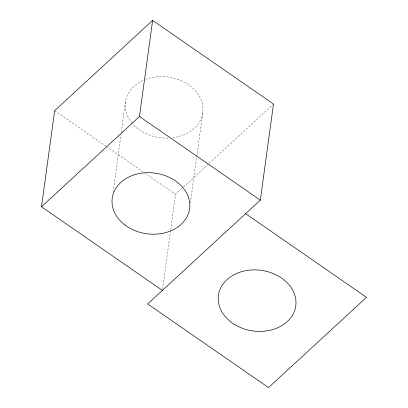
<?xml version="1.0" encoding="UTF-8"?>
<svg xmlns="http://www.w3.org/2000/svg" width="408" height="408" viewBox="0 0 408 408"><rect width="100%" height="100%" fill="white"/><g stroke="black" fill="none" stroke-linecap="round" stroke-linejoin="round"><path stroke-width="0.31" stroke-dasharray="2.04 1.53" d="M113.082 192.02L120.911 134.869M121.252 132.355L125.383 102.209M162.532 289.16L170.534 230.75M170.621 230.122L175.527 194.325L183.024 187.415M190.383 202.949L202.771 112.516M183.493 186.981L208.809 163.654M209.273 163.226L273.029 104.474M54.657 110.68L105.937 146.166M106.457 146.528L143.086 171.875M145.177 173.324L175.527 194.325M145.564 79.392A39.035 30.59 7.8 0 1 200.593 98.69A39.035 30.59 7.8 0 1 172.1 137.822M168.127 138.108A39.035 30.59 7.8 0 1 132.575 123.726M132.218 123.308A39.035 30.59 7.8 0 1 143.356 80.299"/><path stroke-width="0.61" d="M162.364 290.414L41.499 206.769L54.657 110.68L152.628 20.4L273.498 104.045L260.335 200.134L147.665 303.955L268.53 387.6L366.501 297.32L245.636 213.675M41.499 206.769L139.47 116.489L152.628 20.4M139.47 116.489L260.335 200.134M125.047 225.027A39.035 30.59 7.8 0 0 189.006 211.66A39.035 30.59 7.8 0 0 138.695 173.665A39.035 30.59 7.8 0 0 125.047 225.027M234.059 324.176A39.035 30.59 7.8 0 0 295.749 306.025A39.035 30.59 7.8 0 0 241.449 271.708A39.035 30.59 7.8 0 0 234.059 324.176"/></g></svg>
